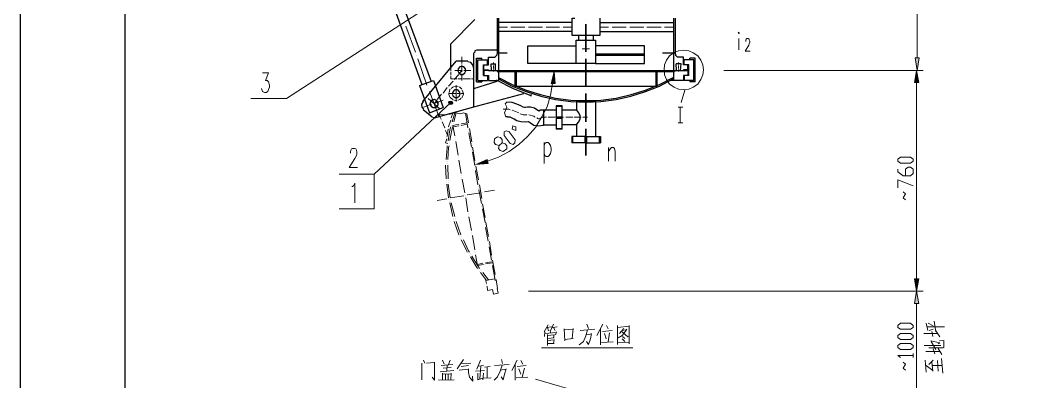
# Model space of a CAD drawing. Header units: inches. Extents: x -244 to 17, y 0 to 370.
# Drawn here: x -243.9 to -117.7, y 175.1 to 220.7 of the extents above; entities that cross this region are included whole.
import ezdxf

# ---------------------------------------------------------------- set-up
doc = ezdxf.new("R2010")
doc.units = ezdxf.units.IN
doc.header["$MEASUREMENT"] = 0
doc.layers.add('图层 1', color=7, linetype='Continuous')

# ---------------------------------------------------------------- blocks, each defined once
blk = doc.blocks.new('block 2')
at = {"layer": '图层 1', "true_color": 0xffffff}
h = blk.add_hatch(color=7, dxfattribs=at)
h.dxf.hatch_style = 2
h.paths.add_polyline_path([(230.44, 210.31), (230.19, 210.31), (230.25, 210.19)])
h.paths.add_polyline_path([(230.25, 210.5), (230.44, 210.31), (230.19, 210.31)])
h.paths.add_polyline_path([(230.44, 210.57), (230.25, 210.5), (230.44, 210.31)])
h = blk.add_hatch(color=7, dxfattribs=at)
h.dxf.hatch_style = 2
h.paths.add_polyline_path([(230.38, 210.06), (230.44, 210.31), (230.57, 210.12)])
h.paths.add_polyline_path([(230.25, 210.19), (230.38, 210.06), (230.44, 210.31)])
h = blk.add_hatch(color=7, dxfattribs=at)
h.dxf.hatch_style = 2
h.paths.add_polyline_path([(230.44, 210.31), (230.57, 210.5), (230.44, 210.57)])
h.paths.add_polyline_path([(230.63, 210.31), (230.44, 210.31), (230.57, 210.5)])
h.paths.add_polyline_path([(230.57, 210.12), (230.63, 210.31), (230.44, 210.31)])
h = blk.add_hatch(color=7, dxfattribs=at)
h.dxf.hatch_style = 2
h.paths.add_polyline_path([(222.76, 205.61), (223.27, 205.74), (222.63, 207.14)])
h = blk.add_hatch(color=7, dxfattribs=at)
h.dxf.hatch_style = 2
h.paths.add_polyline_path([(232.85, 197.68), (232.85, 197.17), (234.38, 197.29)])
h = blk.add_hatch(color=7, dxfattribs=at)
h.dxf.hatch_style = 2
h.paths.add_polyline_path([(205.11, 151.89), (205.11, 151.38), (206.69, 151.64)])
h = blk.add_hatch(color=7, dxfattribs=at)
h.dxf.hatch_style = 2
h.paths.add_polyline_path([(208.22, 151.89), (208.22, 151.38), (206.69, 151.64)])
h = blk.add_hatch(color=7, dxfattribs=at)
h.dxf.hatch_style = 2
h.paths.add_polyline_path([(232.98, 151.89), (232.98, 151.38), (234.51, 151.64)])
h = blk.add_hatch(color=7, dxfattribs=at)
h.dxf.hatch_style = 2
h.paths.add_polyline_path([(236.09, 151.83), (236.09, 151.32), (234.51, 151.57)])
at = {"layer": '图层 1', "lineweight": 0}
for points in [[(20.38, 3.18), (390.02, 3.18), (390.02, 264.54), (20.38, 264.54)], [(230.25, 210.5), (230.44, 210.31), (230.19, 210.31), (230.25, 210.5)], [(230.44, 210.31), (230.19, 210.31), (230.25, 210.19), (230.44, 210.31)], [(230.44, 210.57), (230.25, 210.5), (230.44, 210.31), (230.44, 210.57)], [(230.25, 210.19), (230.38, 210.06), (230.44, 210.31), (230.25, 210.19)], [(230.38, 210.06), (230.44, 210.31), (230.57, 210.12), (230.38, 210.06)], [(230.44, 210.31), (230.57, 210.5), (230.44, 210.57), (230.44, 210.31)], [(230.63, 210.31), (230.44, 210.31), (230.57, 210.5), (230.63, 210.31)], [(230.57, 210.12), (230.63, 210.31), (230.44, 210.31), (230.57, 210.12)], [(222.76, 205.61), (223.27, 205.74), (222.63, 207.14), (222.76, 205.61)], [(232.85, 197.68), (232.85, 197.17), (234.38, 197.29), (232.85, 197.68)], [(205.11, 151.89), (205.11, 151.38), (206.69, 151.64), (205.11, 151.89)], [(208.22, 151.89), (208.22, 151.38), (206.69, 151.64), (208.22, 151.89)], [(232.98, 151.89), (232.98, 151.38), (234.51, 151.64), (232.98, 151.89)], [(236.09, 151.83), (236.09, 151.32), (234.51, 151.57), (236.09, 151.83)]]:
    blk.add_lwpolyline(points, dxfattribs=at)
at = {"layer": '图层 1', "color": 7, "lineweight": 13, "true_color": 0xffffff}
for points in [[(20.38, 264.48), (20.38, 3.18), (389.95, 3.18), (389.95, 264.48), (20.38, 264.48)], [(244.48, 210.19), (230.95, 231.01)], [(230.44, 210.31), (221.42, 219.96)], [(222.76, 205.61), (223.27, 205.74), (222.63, 207.14), (222.76, 205.61)], [(223.08, 205.68), (223.58, 204.28), (224.28, 202.95), (225.17, 201.74), (226.19, 200.66), (227.33, 199.64), (228.6, 198.88), (229.93, 198.18), (231.39, 197.74), (232.85, 197.49)], [(193.74, 193.29), (195.58, 199.64)], [(206.69, 200.53), (206.69, 150.81)], [(232.85, 197.68), (232.85, 197.17), (234.38, 197.29), (232.85, 197.68)], [(237.05, 180.98), (236.98, 181.61), (236.73, 182.25), (236.35, 182.75), (235.78, 183.13), (235.2, 183.39), (234.57, 183.45), (233.93, 183.39), (233.36, 183.13), (232.79, 182.75), (232.41, 182.18), (232.16, 181.61), (232.09, 180.98), (232.16, 180.34), (232.41, 179.77), (232.79, 179.2), (233.36, 178.82), (233.93, 178.56), (234.57, 178.5), (235.2, 178.56), (235.78, 178.82), (236.35, 179.2), (236.73, 179.77), (236.98, 180.34), (237.05, 180.98)], [(230.44, 181.29), (232.03, 180.85)], [(234.51, 175.9), (234.51, 150.81)], [(239.2, 174.12), (239.14, 174.05), (239.2, 173.99), (239.33, 174.05), (239.2, 174.12)], [(238.13, 173.16), (238.19, 173.16), (238.38, 173.16), (238.44, 173.1), (238.51, 173.04), (238.51, 172.85), (238.44, 172.72), (238.38, 172.72), (238.19, 172.66), (238.06, 172.66), (237.87, 172.72), (237.68, 172.78), (236.92, 173.23), (236.92, 172.59)], [(238.51, 174.05), (237.11, 174.05)], [(234.51, 171.32), (234.51, 150.81)], [(205.11, 151.64), (192.15, 151.64)], [(205.11, 151.89), (205.11, 151.38), (206.69, 151.64), (205.11, 151.89)], [(206.69, 151.64), (206.69, 152.4)], [(208.22, 151.89), (208.22, 151.38), (206.69, 151.64), (208.22, 151.89)], [(208.22, 151.64), (232.98, 151.64)], [(232.98, 151.89), (232.98, 151.38), (234.51, 151.64), (232.98, 151.89)], [(236.09, 151.83), (236.09, 151.32), (234.51, 151.57), (236.09, 151.83)], [(236.09, 151.57), (310.32, 151.57)]]:
    blk.add_lwpolyline(points, dxfattribs=at)
at = {"layer": '图层 1', "color": 7, "lineweight": 30, "true_color": 0xffffff}
blk.add_lwpolyline([(24.77, 251.33), (24.77, 7.56), (385.57, 7.56), (385.57, 251.33), (24.77, 251.33)], dxfattribs=at)
at = {"layer": '图层 1', "color": 7, "lineweight": 20, "true_color": 0xffffff}
for points in [[(230.95, 231.01), (230.95, 235.46)], [(234.19, 234), (234.19, 233.24), (233.24, 233.62), (233.24, 233.43), (233.11, 233.3), (233.05, 233.24), (232.66, 233.11), (232.41, 233.11), (232.09, 233.24), (231.84, 233.36), (231.71, 233.55), (231.71, 233.74), (231.84, 234), (231.97, 234.06), (232.22, 234.12)], [(221.42, 219.96), (217.04, 219.96), (217.04, 224.35)], [(221.42, 219.96), (221.42, 224.35)], [(219.84, 222.76), (219.96, 222.57), (220.28, 222.38), (217.81, 222.38)], [(224.09, 222.95), (224.22, 222.95), (224.47, 222.89), (224.6, 222.82), (224.66, 222.69), (224.66, 222.44), (224.6, 222.25), (224.47, 222.19), (224.22, 222.12), (223.96, 222.12), (223.77, 222.19), (223.39, 222.38), (222.25, 223.08), (222.25, 222.06)], [(197.61, 213.93), (195.52, 213.93)], [(197.99, 213.74), (197.61, 213.55)], [(197.61, 213.36), (197.68, 212.34)], [(197.74, 212.34), (195.45, 212.34), (195.83, 212.66)], [(195.45, 211.84), (195.52, 209.87)], [(195.45, 211.33), (196.34, 211.33)], [(196.22, 210.95), (195.52, 210.95)], [(196.22, 211.33), (196.28, 210.25)], [(196.53, 211.65), (196.66, 209.93)], [(197.36, 210.76), (196.6, 210.82)], [(196.98, 211.26), (197.04, 210.25)], [(197.42, 210.06), (197.29, 211.52)], [(197.99, 211.33), (197.49, 211.14)], [(195.52, 210.63), (196.22, 210.63)], [(196.34, 210.25), (195.52, 210.31)], [(198.06, 208.72), (196.91, 209.49)], [(197.99, 210.38), (197.42, 210.57)], [(230.25, 210.5), (230.44, 210.31), (230.19, 210.31), (230.25, 210.5)], [(230.44, 210.31), (230.19, 210.31), (230.25, 210.19), (230.44, 210.31)], [(230.44, 210.57), (230.25, 210.5), (230.44, 210.31), (230.44, 210.57)], [(230.25, 210.19), (230.38, 210.06), (230.44, 210.31), (230.25, 210.19)], [(230.38, 210.06), (230.44, 210.31), (230.57, 210.12), (230.38, 210.06)], [(230.44, 210.31), (230.57, 210.5), (230.44, 210.57), (230.44, 210.31)], [(230.63, 210.31), (230.44, 210.31), (230.57, 210.5), (230.63, 210.31)], [(230.57, 210.12), (230.63, 210.31), (230.44, 210.31), (230.57, 210.12)], [(230.76, 209.87), (230.7, 209.61), (230.76, 209.49)], [(231.08, 210.38), (230.82, 210.06), (230.76, 209.99)], [(231.58, 210.57), (231.14, 210.44)], [(232.16, 210.38), (232.09, 210.44), (231.71, 210.5)], [(232.47, 209.87), (232.41, 210.06), (232.22, 210.25)], [(232.47, 209.36), (232.54, 209.61), (232.47, 209.8)], [(233.43, 210.31), (233.81, 210.31)], [(233.43, 209.99), (233.43, 210.31)], [(233.43, 209.49), (233.43, 209.93)], [(233.93, 210.31), (234.32, 210.31)], [(234.44, 210.31), (234.82, 210.31)], [(196.72, 209.23), (196.85, 208.09)], [(197.17, 208.98), (197.29, 208.09)], [(197.55, 208.98), (197.61, 207.77)], [(230.76, 209.36), (230.82, 209.17), (231.01, 208.98)], [(231.08, 208.92), (231.14, 208.85), (231.52, 208.72)], [(231.58, 208.72), (232.03, 208.85)], [(231.58, 208.72), (231.58, 208.72)], [(232.16, 208.92), (232.41, 209.17), (232.41, 209.23)], [(233.43, 208.92), (233.43, 209.36)], [(233.43, 208.34), (233.43, 208.79)], [(233.43, 207.84), (233.43, 208.28)], [(196.91, 208.09), (196.41, 208.09), (195.83, 207.96), (195.33, 207.52), (195.96, 207.58)], [(195.52, 206.95), (195.71, 206.25)], [(196.6, 207.2), (196.66, 206.06)], [(197.99, 206.57), (196.85, 207.01)], [(233.43, 207.39), (233.43, 207.71)], [(196.34, 206.18), (195.52, 206.25)], [(196.34, 206.88), (195.58, 206.88)], [(197.23, 206.5), (195.64, 206.63)], [(195.77, 205.23), (195.71, 206.18)], [(195.71, 205.74), (197.1, 205.74)], [(197.1, 206.06), (197.17, 205.36)], [(197.23, 206.82), (197.29, 206.18)], [(197.36, 203.84), (196.6, 204.09), (195.9, 204.41), (195.45, 204.85)], [(197.29, 204.79), (197.42, 202.95)], [(225.36, 203.84), (225.23, 203.45), (224.98, 203.26), (224.6, 203.26), (224.28, 203.71), (224.41, 204.09), (224.66, 204.28), (225.04, 204.22), (225.36, 203.84), (225.74, 203.84), (226.06, 204.03), (226.12, 204.41), (225.87, 204.79), (225.43, 204.85), (225.17, 204.66), (225.04, 204.22)], [(196.91, 203.33), (196.22, 203.52), (195.52, 203.71), (195.9, 203.96)], [(196.72, 204.03), (196.85, 203.39)], [(198.06, 203.9), (197.55, 203.77)], [(225.17, 202.44), (225.3, 202.82), (226.31, 203.58), (226.76, 203.58), (226.89, 203.33), (226.76, 202.95), (225.74, 202.18), (225.36, 202.25), (225.17, 202.44)], [(197.49, 202.18), (195.45, 202.18)], [(195.77, 202.06), (195.83, 200.6)], [(197.99, 201.93), (196.66, 202.63)], [(197.17, 201.93), (197.29, 200.79)], [(227.08, 202.57), (227.52, 202.5), (227.39, 202.12), (226.95, 202.12), (227.08, 202.57)], [(196.98, 201.04), (195.83, 201.3)], [(196.91, 201.74), (196.22, 201.49)], [(197.93, 201.49), (197.49, 201.23)], [(199.52, 198.88), (199.52, 187.39)], [(201.23, 198.12), (199.83, 198.12)], [(200.09, 197.29), (200.09, 198.12)], [(200.53, 197.29), (200.47, 198.12)], [(200.72, 198.12), (200.79, 197.29)], [(201.55, 198.44), (200.98, 198.5)], [(201.1, 198.12), (201.17, 197.29)], [(201.36, 198.44), (201.49, 196.98)], [(202.44, 198.06), (201.55, 198.56)], [(201.68, 197.99), (202.12, 198.12)], [(202.12, 198.25), (202.18, 197.61)], [(225.43, 198.56), (222.76, 198.56)], [(225.04, 198.56), (225.3, 198.44), (225.43, 198.31), (225.43, 198.06), (225.3, 197.93), (225.04, 197.74), (224.66, 197.68), (224.41, 197.68), (224.03, 197.74), (223.77, 197.93), (223.65, 198.06), (223.65, 198.31), (223.77, 198.44), (224.03, 198.56)], [(200.6, 197.29), (200.09, 197.36)], [(201.23, 197.29), (200.79, 197.36)], [(201.55, 196.98), (201.17, 197.1)], [(201.74, 197.8), (201.49, 197.74)], [(202.5, 197.36), (201.68, 197.74)], [(202.12, 197.36), (201.74, 197.17)], [(202.12, 197.49), (202.18, 196.91)], [(201.93, 196.02), (200.41, 195.96)], [(200.6, 195.96), (200.72, 194.88)], [(201.8, 196.02), (201.87, 194.88)], [(201.8, 195.96), (201.87, 194.88)], [(200.72, 195.01), (201.99, 194.88)], [(201.8, 193.1), (201.04, 193.29), (200.34, 193.61), (199.9, 194.12)], [(201.36, 192.6), (200.66, 192.72), (199.96, 192.98), (200.34, 193.23)], [(201.17, 193.23), (201.3, 192.6)], [(201.74, 193.99), (201.87, 192.15)], [(202.5, 193.17), (201.99, 192.98)], [(202.5, 191.14), (201.1, 191.9)], [(201.93, 191.45), (199.9, 191.45)], [(200.22, 191.33), (200.28, 189.87)], [(201.36, 190.94), (200.66, 190.75)], [(201.61, 191.2), (201.74, 189.99)], [(202.37, 190.69), (201.93, 190.5)], [(200.09, 189.29), (202.37, 189.29), (199.96, 189.29)], [(200.15, 189.29), (200.22, 187.9)], [(201.42, 190.31), (200.28, 190.5)], [(202.25, 187.83), (202.12, 189.29)], [(224.79, 190.44), (223.08, 190.44)], [(224.28, 190.44), (224.66, 190.18), (224.79, 190.06), (224.79, 189.8), (224.66, 189.67), (224.28, 189.61), (223.08, 189.61)], [(200.66, 188.72), (200.34, 188.4)], [(200.98, 188.66), (200.72, 188.4)], [(200.79, 189.23), (201.1, 188.72), (201.36, 188.53), (201.87, 188.15)], [(201.55, 188.72), (200.91, 188.02), (200.98, 187.9)], [(201.99, 188.53), (201.36, 189.04)], [(201.74, 188.72), (201.8, 188.28)], [(202.37, 187.83), (200.09, 187.83), (200.03, 187.83)], [(200.09, 187.83), (200.22, 187.9)], [(227.9, 181.67), (227.9, 181.1)], [(229.87, 181.42), (227.9, 181.42)], [(229.87, 181.67), (229.87, 181.1)], [(198.31, 153.67), (198.56, 153.99), (198.56, 152.08)], [(199.58, 152.08), (199.33, 152.4), (199.33, 153.67), (199.58, 153.99), (199.83, 153.99), (200.09, 153.67), (200.09, 152.4), (199.83, 152.08), (199.58, 152.08)], [(200.85, 152.08), (200.6, 152.4), (200.6, 153.67), (200.85, 153.99), (201.1, 153.99), (201.36, 153.67), (201.36, 152.4), (201.1, 152.08), (200.85, 152.08)], [(202.12, 152.08), (201.87, 152.4), (201.87, 153.67), (202.12, 153.99), (202.37, 153.99), (202.63, 153.67), (202.63, 152.4), (202.37, 152.08), (202.12, 152.08)], [(219.71, 153.99), (220.73, 153.99), (219.96, 152.08)], [(221.23, 153.04), (222.06, 153.04), (222.31, 152.72), (222.31, 152.4), (222.06, 152.08), (221.49, 152.08), (221.23, 152.4), (221.23, 153.35), (221.74, 153.99), (222.06, 153.99)], [(223.08, 152.08), (222.82, 152.4), (222.82, 153.67), (223.08, 153.99), (223.33, 153.99), (223.58, 153.67), (223.58, 152.4), (223.33, 152.08), (223.08, 152.08)], [(196.72, 153.04), (196.98, 153.35), (197.49, 153.04), (197.74, 153.35)], [(218.19, 153.04), (218.44, 153.35), (218.95, 153.04), (219.2, 153.35)], [(198.31, 152.08), (198.82, 152.08)], [(196.47, 150.43), (197.99, 150.56)], [(196.66, 149.61), (197.29, 150.43)], [(199.07, 150.5), (199.07, 148.72)], [(199.83, 150.69), (199.83, 148.59)], [(201.36, 150.75), (201.36, 148.97)], [(201.74, 150.24), (202.63, 150.43)], [(202.18, 150.3), (202.18, 148.15)], [(202.63, 150.18), (202.31, 149.54)], [(196.6, 149.61), (197.74, 149.73)], [(197.93, 149.03), (196.6, 148.91)], [(197.29, 148.46), (197.29, 149.67)], [(197.42, 150.11), (197.99, 149.54)], [(198.69, 148.46), (199.45, 148.91)], [(198.76, 149.35), (199.39, 149.54)], [(199.33, 149.23), (200.34, 149.8)], [(199.52, 150.11), (199.52, 148.34), (199.64, 148.21), (200.47, 148.21), (200.41, 148.78)], [(200.41, 149.86), (200.15, 148.72), (200.03, 148.91)], [(200.91, 148.72), (201.68, 149.23)], [(200.98, 149.61), (201.61, 149.73)], [(201.55, 149.23), (202.88, 149.42)], [(201.74, 150.05), (201.87, 149.54)], [(196.34, 148.34), (198.18, 148.53)]]:
    blk.add_lwpolyline(points, dxfattribs=at)
at = {"layer": '图层 1', "color": 7, "lineweight": 25, "true_color": 0xffffff}
for points in [[(241.68, 217.17), (232.73, 213.93)], [(242.06, 216.09), (233.11, 212.79)], [(228.6, 212.66), (229.55, 213.8)], [(232.6, 214.25), (229.17, 212.98)], [(230.57, 213.8), (230.25, 214), (229.87, 213.93), (229.62, 213.74)], [(235.65, 209.68), (230.57, 213.87)], [(232.6, 214.25), (233.24, 212.47)], [(228.6, 212.6), (228.54, 212.34)], [(228.54, 212.34), (229.93, 207.39)], [(229.17, 212.98), (229.81, 211.26)], [(230.82, 212.41), (230.76, 212.66), (230.51, 212.85), (230.25, 212.92), (230, 212.79), (229.81, 212.53), (229.81, 212.28), (230, 212.03), (230.25, 211.9), (230.51, 211.96), (230.76, 212.15), (230.82, 212.41)], [(230.51, 211.9), (230.7, 212.09), (230.82, 212.34), (230.76, 212.66), (230.57, 212.85), (230.25, 212.92), (230, 212.79), (229.87, 212.6), (229.81, 212.28), (229.93, 212.03), (230.19, 211.9), (230.51, 211.9)], [(233.24, 212.47), (229.81, 211.26)], [(232.09, 209.61), (232.03, 209.87), (231.78, 210.06), (231.52, 210.12), (231.27, 209.99), (231.08, 209.74), (231.08, 209.49), (231.27, 209.23), (231.52, 209.11), (231.78, 209.17), (232.03, 209.36), (232.09, 209.61)], [(234.82, 210.31), (237.87, 210.31)], [(235.65, 208.15), (235.65, 209.61)], [(240.92, 207.26), (237.87, 210.31)], [(235.01, 208.92), (234.95, 209.17), (234.7, 209.36), (234.44, 209.42), (234.19, 209.3), (234, 209.04), (234, 208.79), (234.19, 208.53), (234.44, 208.41), (234.7, 208.47), (234.95, 208.66), (235.01, 208.92)], [(229.93, 207.39), (234.89, 207.39)], [(229.93, 207.39), (231.58, 201.1)], [(232.22, 207.39), (233.17, 204.47)], [(233.05, 207.07), (236.03, 207.07)], [(233.05, 207.07), (233.05, 206.38)], [(233.81, 207.39), (236.73, 207.39)], [(234.89, 207.45), (235.2, 207.52), (235.52, 207.77), (235.59, 208.15)], [(236.03, 207.07), (236.03, 206.38)], [(237.05, 207.01), (236.98, 207.26), (236.73, 207.33)], [(237.11, 207.01), (237.11, 204.47)], [(233.24, 206.38), (233.05, 206.38)], [(233.24, 206.88), (235.84, 206.88)], [(233.24, 206.88), (233.24, 205.68)], [(233.87, 205.68), (233.24, 205.68)], [(233.87, 206.18), (235.2, 206.18)], [(233.87, 206.18), (233.87, 205.55)], [(234.51, 206.12), (233.87, 206.12)], [(234.57, 205.55), (234.51, 205.55), (234.51, 206.12)], [(234.57, 206.12), (234.57, 205.55)], [(234.57, 206.12), (235.2, 206.12)], [(235.2, 206.18), (235.2, 205.55)], [(235.2, 205.68), (235.84, 205.68)], [(235.84, 206.88), (235.84, 205.68)], [(235.84, 206.38), (236.03, 206.38)], [(233.3, 204.6), (232.22, 202.44), (231.33, 200.22)], [(233.24, 205.55), (233.24, 204.28)], [(233.87, 205.55), (233.24, 205.55)], [(234.51, 204.47), (234.38, 204.47)], [(234.38, 204.47), (234.38, 182.12)], [(234.51, 205.55), (234.51, 180.98)], [(234.51, 205.17), (235.33, 205.23)], [(234.51, 204.66), (235.33, 204.66)], [(235.2, 205.55), (236.16, 205.55)], [(235.33, 205.23), (235.33, 204.66)], [(236.16, 205.55), (236.16, 204.72)], [(236.22, 204.72), (236.35, 204.6)], [(236.73, 204.47), (236.35, 204.53)], [(241.11, 204.47), (236.73, 204.47)], [(236.73, 204.47), (236.73, 203.2)], [(227.65, 198.56), (227.58, 198.69), (227.52, 198.95), (227.46, 199.39), (227.58, 199.83), (227.84, 200.28), (228.03, 200.53), (227.97, 200.85), (228.03, 201.49), (228.16, 201.99), (228.35, 202.31), (228.6, 202.82), (228.6, 203.01), (228.6, 203.07), (228.6, 203.14), (228.66, 203.14), (228.66, 203.39)], [(229.49, 198.63), (229.49, 199.01), (229.36, 199.2), (229.74, 199.77), (229.87, 200.28), (229.87, 200.66), (229.81, 200.91), (229.81, 201.04), (229.87, 201.17), (230.06, 201.49), (230.25, 201.99), (230.44, 202.57), (230.51, 203.26)], [(233.43, 204.28), (232.54, 202.57), (231.84, 200.79), (231.27, 198.95), (230.82, 197.1), (230.57, 195.2), (230.51, 193.29), (230.57, 191.39), (230.82, 189.48), (231.27, 187.64), (231.84, 185.8), (232.54, 184.02), (233.43, 182.31)], [(233.62, 204.28), (232.73, 202.57), (232.03, 200.79), (231.46, 199.01), (231.01, 197.1), (230.76, 195.2), (230.7, 193.29), (230.76, 191.39), (231.01, 189.48), (231.46, 187.58), (232.03, 185.8), (232.73, 184.02), (233.62, 182.31)], [(234.38, 204.28), (233.24, 204.28)], [(236.73, 204.28), (234.51, 204.28)], [(241.11, 204.28), (236.73, 204.28)], [(239.4, 195.01), (239.4, 204.28)], [(240.54, 195.01), (240.54, 204.28)], [(232.54, 202.25), (232.54, 184.34)], [(234.38, 202.25), (232.54, 202.25)], [(234.38, 202.06), (232.54, 202.06)], [(231.27, 200.22), (231.52, 200.15)], [(235.39, 194.5), (235.39, 200.6), (237.62, 200.6), (237.62, 194.5)], [(229.49, 197.04), (229.49, 198.63), (228.6, 198.63), (227.65, 198.63), (227.65, 197.04)], [(227.08, 196.28), (230.06, 196.28), (230.06, 197.04), (227.08, 197.04)], [(227.08, 196.28), (227.08, 197.04)], [(227.2, 197.04), (227.2, 196.28)], [(228.47, 197.04), (228.47, 196.28)], [(228.66, 197.04), (228.66, 196.28)], [(230, 197.04), (230, 196.28)], [(227.65, 194.44), (227.65, 196.28)], [(229.49, 194.44), (229.49, 196.28)], [(226.19, 193.29), (226.19, 195.07), (225.36, 195.07)], [(225.36, 193.29), (225.36, 195.07)], [(225.36, 194.95), (226.19, 194.95)], [(226.19, 194.44), (227.65, 194.44)], [(227.71, 194.44), (228.03, 194.18), (228.41, 193.99), (228.79, 193.99), (229.17, 194.18), (229.49, 194.44)], [(229.49, 194.44), (230.63, 194.44)], [(230.63, 194.44), (230.63, 193.29)], [(238.32, 194.5), (238.32, 192.09), (235.39, 192.09), (235.39, 194.5), (238.32, 194.5)], [(241.11, 191.52), (238.89, 191.52), (238.89, 195.01), (241.11, 195.01), (241.11, 194.69)], [(240.73, 195.01), (240.73, 195.01)], [(225.36, 193.36), (226.19, 193.36)], [(226.19, 193.29), (226.19, 191.45), (225.36, 191.45)], [(225.36, 193.29), (225.36, 191.45)], [(225.36, 193.17), (226.19, 193.17)], [(230.63, 193.29), (230.63, 192.09), (226.19, 192.09)], [(238.32, 194.18), (238.89, 194.18)], [(235.39, 192.09), (235.39, 185.93), (237.62, 185.93), (237.62, 192.09)], [(236.41, 192.09), (236.41, 185.93)], [(236.6, 192.09), (236.6, 185.93)], [(238.32, 192.34), (238.89, 192.34)], [(225.36, 191.58), (226.19, 191.58)], [(239.4, 191.52), (239.4, 182.25)], [(240.54, 191.52), (240.54, 182.25)], [(234.38, 184.47), (232.54, 184.47)], [(234.38, 184.34), (232.54, 184.34)], [(236.73, 183.64), (236.73, 182.05)], [(233.24, 180.98), (233.24, 182.56)], [(234.38, 182.25), (233.24, 182.25)], [(234.51, 182.12), (234.38, 182.12)], [(236.73, 182.25), (234.51, 182.25)], [(234.51, 181.86), (235.33, 181.93)], [(235.33, 181.29), (235.33, 181.93)], [(236.16, 180.98), (236.16, 181.8)], [(236.35, 181.93), (236.22, 181.8)], [(236.73, 182.05), (236.35, 181.99)], [(241.11, 182.25), (236.73, 182.25)], [(241.11, 182.05), (236.73, 182.05)], [(233.87, 180.98), (233.24, 180.98)], [(233.24, 179.71), (233.24, 180.91)], [(233.87, 180.91), (233.24, 180.91)], [(233.87, 180.34), (233.87, 180.98)], [(234.51, 180.47), (233.87, 180.47)], [(234.51, 181.36), (235.33, 181.29)], [(234.57, 180.98), (234.51, 180.98), (234.51, 180.47)], [(234.57, 180.47), (234.57, 180.98)], [(234.57, 180.47), (235.2, 180.47)], [(235.2, 180.34), (235.2, 180.98)], [(235.2, 180.98), (236.16, 180.98)], [(235.2, 180.91), (235.84, 180.91)], [(235.84, 179.71), (235.84, 180.91)], [(233.05, 179.51), (233.05, 180.21)], [(233.24, 180.21), (233.05, 180.21)], [(233.05, 179.51), (236.03, 179.51)], [(233.24, 179.71), (235.84, 179.71)], [(233.87, 180.34), (235.2, 180.34)], [(235.84, 180.21), (236.03, 180.21)], [(236.03, 179.51), (236.03, 180.21)]]:
    blk.add_lwpolyline(points, dxfattribs=at)
at = {"layer": '图层 1', "color": 7, "lineweight": 5, "true_color": 0xffffff}
for points in [[(240.09, 215.96), (236.79, 214.76)], [(240.47, 216.15), (240.47, 216.15)], [(236.35, 214.63), (236.35, 214.63)], [(229.87, 213.74), (230.25, 212.73)], [(235.97, 214.44), (232.66, 213.3)], [(218.31, 210.82), (218.12, 212.03)], [(231.84, 212.98), (228.6, 211.77)], [(229.62, 211.65), (230.25, 212.34)], [(230.31, 212.47), (230.31, 212.47)], [(230.63, 212.15), (230.31, 212.41)], [(230.31, 212.41), (230.31, 212.41)], [(230.38, 212.47), (230.95, 213.17)], [(230.38, 212.28), (230.76, 211.26)], [(230.76, 212.09), (230.76, 212.09)], [(231.52, 211.46), (230.82, 212.03)], [(232.22, 213.11), (232.22, 213.11)], [(220.15, 210.82), (218.44, 210.57)], [(220.41, 210.82), (220.41, 210.82)], [(220.6, 210.88), (220.6, 210.88)], [(222.57, 210.95), (220.85, 210.88)], [(222.82, 210.88), (222.82, 210.88)], [(223.01, 210.88), (223.01, 210.88)], [(224.98, 210.76), (224.79, 210.76), (223.27, 210.88)], [(225.36, 210.95), (225.3, 210.69)], [(225.87, 210.82), (225.36, 210.95)], [(226, 210.82), (226, 210.82)], [(226.12, 210.82), (226.12, 210.82)], [(227.08, 210.63), (226.19, 210.76)], [(226.95, 210.95), (226.44, 210.76)], [(227.01, 211.01), (227.01, 211.01)], [(227.14, 211.07), (227.14, 211.07)], [(228.03, 211.39), (227.27, 211.07)], [(228.16, 211.46), (228.16, 211.46)], [(228.28, 211.52), (228.28, 211.52)], [(228.85, 211.77), (228.35, 211.52)], [(229.04, 208.28), (229.17, 208.72), (229.04, 209.11), (229.17, 209.61), (229.11, 209.99), (228.98, 210.38), (228.92, 211.01), (228.98, 211.58), (228.92, 211.77), (228.79, 211.71)], [(231.58, 211.39), (231.58, 211.39)], [(232.35, 210.76), (231.65, 211.26)], [(215.46, 209.87), (213.8, 209.3), (213.8, 209.23)], [(215.46, 209.61), (213.8, 209.04)], [(215.65, 209.93), (215.65, 209.93)], [(215.65, 209.68), (215.65, 209.68)], [(215.84, 209.99), (215.84, 209.99)], [(215.84, 209.74), (215.84, 209.74)], [(217.81, 210.44), (216.09, 210.06)], [(217.81, 210.25), (216.09, 209.8)], [(218, 210.5), (218, 210.5)], [(218, 210.31), (218, 210.31)], [(218.19, 210.57), (218.19, 210.57)], [(218.19, 210.31), (218.19, 210.31)], [(218.38, 210.57), (218.38, 210.57)], [(220.15, 210.63), (218.44, 210.38)], [(218.69, 208.66), (218.44, 210.38)], [(220.41, 210.63), (220.41, 210.63)], [(220.6, 210.63), (220.6, 210.63)], [(222.57, 210.69), (220.85, 210.63)], [(222.82, 210.69), (222.82, 210.69)], [(223.01, 210.69), (223.01, 210.69)], [(224.98, 210.5), (224.79, 210.57), (223.27, 210.69)], [(225.55, 209.68), (223.84, 209.36)], [(225.23, 210.69), (225.23, 210.69)], [(225.23, 210.5), (225.23, 210.5)], [(225.43, 210.69), (225.43, 210.69)], [(225.43, 210.44), (225.43, 210.44)], [(227.39, 210.31), (227.01, 210.44), (225.62, 210.63)], [(227.39, 210.06), (227.01, 210.19), (225.68, 210.44)], [(225.81, 209.74), (225.81, 209.74)], [(226, 209.74), (226, 209.74)], [(227.58, 210.06), (226.25, 209.8)], [(227.2, 210.57), (227.2, 210.57)], [(227.27, 210.57), (227.27, 210.57)], [(228.22, 210.31), (227.39, 210.57)], [(227.52, 209.3), (227.39, 209.99)], [(227.58, 210.25), (227.58, 210.25)], [(227.71, 209.3), (227.58, 210.06)], [(227.58, 209.99), (227.58, 209.99)], [(227.77, 210.19), (227.77, 210.19)], [(227.77, 209.99), (227.77, 209.99)], [(229.17, 209.8), (228.03, 210.12)], [(229.17, 209.61), (228.03, 209.93)], [(228.35, 210.25), (228.35, 210.25)], [(228.47, 210.25), (228.47, 210.25)], [(229.11, 210.06), (228.54, 210.25)], [(230.57, 209.61), (231.01, 209.61)], [(231.08, 209.61), (231.52, 209.61)], [(231.58, 210.5), (231.58, 210.19)], [(231.58, 210.12), (231.58, 209.68)], [(231.58, 209.61), (231.58, 209.61)], [(231.58, 209.61), (231.58, 209.61)], [(231.58, 209.55), (231.58, 209.11)], [(231.65, 209.61), (232.09, 209.61)], [(232.16, 209.61), (232.16, 209.61)], [(232.22, 209.61), (232.66, 209.61)], [(232.41, 210.63), (232.41, 210.63)], [(233.17, 209.99), (232.54, 210.57)], [(233.3, 209.93), (233.3, 209.93)], [(234, 209.3), (233.36, 209.87)], [(234.51, 208.92), (234.51, 209.8)], [(213.17, 208.98), (211.77, 208.28), (211.58, 208.22)], [(213.17, 208.72), (211.77, 208.09), (211.58, 207.96)], [(213.36, 209.04), (213.36, 209.04)], [(213.36, 208.85), (213.36, 208.85)], [(213.55, 209.17), (213.55, 209.17)], [(213.61, 208.92), (213.61, 208.92)], [(218.44, 208.41), (216.66, 208.15)], [(218.63, 208.47), (218.63, 208.47)], [(218.76, 208.41), (218.76, 208.41)], [(219.08, 206.5), (218.82, 208.22)], [(218.88, 208.53), (218.88, 208.53)], [(220.79, 208.85), (219.08, 208.53)], [(221.04, 208.92), (221.04, 208.92)], [(221.23, 208.92), (221.23, 208.92)], [(223.2, 209.3), (221.49, 208.98)], [(223.39, 209.3), (223.39, 209.3)], [(223.65, 209.36), (223.65, 209.36)], [(229.11, 208.47), (227.27, 208.15)], [(227.58, 209.17), (227.58, 209.17)], [(227.58, 209.04), (227.58, 209.04)], [(227.71, 208.22), (227.58, 208.98)], [(227.71, 209.17), (227.71, 209.17)], [(227.71, 209.11), (227.71, 209.11)], [(227.9, 208.22), (227.77, 208.98)], [(229.04, 208.28), (227.9, 208.09)], [(231.58, 209.04), (231.58, 209.04)], [(231.58, 208.98), (231.58, 208.66)], [(233.24, 208.92), (234.06, 208.92)], [(234.12, 209.23), (234.12, 209.23)], [(234.51, 208.92), (234.19, 209.17)], [(234.19, 208.92), (234.19, 208.92)], [(234.32, 208.92), (235.2, 208.92)], [(234.51, 208.79), (234.51, 208.79)], [(234.51, 207.77), (234.51, 208.66)], [(235.27, 208.92), (235.27, 208.92)], [(235.39, 208.92), (236.22, 208.92)], [(211.01, 207.84), (209.87, 207.14), (209.55, 206.95)], [(211.07, 207.65), (209.87, 206.88), (209.55, 206.69)], [(211.26, 207.2), (209.93, 206.95)], [(210.06, 206.18), (209.93, 206.95)], [(210.19, 206.25), (210.06, 206.95)], [(211.2, 207.96), (211.2, 207.96)], [(211.26, 207.71), (211.26, 207.71)], [(211.39, 208.09), (211.39, 208.09)], [(211.39, 207.84), (211.39, 207.84)], [(211.52, 207.2), (211.52, 207.2)], [(211.71, 207.26), (211.71, 207.26)], [(213.68, 207.58), (211.9, 207.26)], [(213.87, 207.65), (213.87, 207.65)], [(214.12, 207.65), (214.12, 207.65)], [(216.03, 208.03), (214.31, 207.71)], [(216.28, 208.03), (216.28, 208.03)], [(216.47, 208.09), (216.47, 208.09)], [(221.87, 207.2), (220.09, 206.88)], [(222.44, 207.14), (220.73, 206.82)], [(222.06, 207.2), (222.06, 207.2)], [(222.25, 207.26), (222.25, 207.26)], [(224.22, 207.58), (222.5, 207.26)], [(222.69, 207.2), (222.69, 207.2)], [(222.89, 207.2), (222.89, 207.2)], [(224.85, 207.58), (223.14, 207.26)], [(224.41, 207.65), (224.41, 207.65)], [(224.66, 207.65), (224.66, 207.65)], [(226.63, 208.03), (224.85, 207.71)], [(225.04, 207.58), (225.04, 207.58)], [(225.3, 207.65), (225.3, 207.65)], [(227.2, 207.96), (225.49, 207.65)], [(226.82, 208.03), (226.82, 208.03)], [(227.01, 208.09), (227.01, 208.09)], [(227.46, 208.03), (227.46, 208.03)], [(227.65, 208.03), (227.65, 208.03)], [(207.01, 204.41), (207.01, 204.47), (206.44, 204.34), (206.31, 204.91), (206.88, 205.04), (206.76, 205.68)], [(206.76, 205.68), (207.33, 205.74)], [(207.39, 205.8), (207.39, 205.8)], [(207.52, 205.8), (207.52, 205.8)], [(207.65, 205.8), (208.15, 205.93)], [(209.04, 206.57), (208.03, 205.8)], [(208.22, 204.79), (208.03, 205.87)], [(209.04, 206.25), (208.09, 205.55)], [(209.17, 206.69), (209.17, 206.69)], [(209.23, 206.44), (209.23, 206.44)], [(209.36, 206.82), (209.36, 206.82)], [(209.36, 206.57), (209.36, 206.57)], [(210.06, 206.06), (210.06, 206.06)], [(210.12, 205.99), (210.12, 205.99)], [(210.25, 205.11), (210.12, 205.87)], [(210.25, 206.12), (210.25, 206.12)], [(210.25, 205.99), (210.25, 205.99)], [(210.38, 205.17), (210.25, 205.87)], [(214.69, 205.93), (212.98, 205.61)], [(215.33, 205.87), (213.55, 205.55)], [(214.88, 205.93), (214.88, 205.93)], [(215.14, 205.99), (215.14, 205.99)], [(217.04, 206.31), (215.33, 205.99)], [(215.52, 205.93), (215.52, 205.93)], [(215.77, 205.93), (215.77, 205.93)], [(217.68, 206.31), (215.96, 205.99)], [(217.3, 206.38), (217.3, 206.38)], [(217.49, 206.38), (217.49, 206.38)], [(219.46, 206.76), (217.74, 206.44)], [(217.93, 206.31), (217.93, 206.31)], [(218.12, 206.38), (218.12, 206.38)], [(220.09, 206.69), (218.38, 206.38)], [(219.14, 206.25), (219.14, 206.25)], [(219.39, 204.79), (219.2, 206.06)], [(219.65, 206.82), (219.65, 206.82)], [(219.9, 206.82), (219.9, 206.82)], [(220.28, 206.76), (220.28, 206.76)], [(220.54, 206.76), (220.54, 206.76)], [(208.15, 204.6), (207.01, 204.41)], [(209.93, 205.04), (208.03, 204.72)], [(208.09, 204.6), (208.03, 204.72)], [(208.41, 204.66), (208.41, 204.66)], [(208.6, 204.66), (208.6, 204.66)], [(210.57, 205.04), (208.79, 204.72)], [(210.12, 205.11), (210.12, 205.11)], [(210.38, 205.17), (210.38, 205.17)], [(212.28, 205.49), (210.57, 205.17)], [(210.76, 205.04), (210.76, 205.04)], [(211.01, 205.11), (211.01, 205.11)], [(212.92, 205.42), (211.2, 205.17)], [(212.53, 205.55), (212.53, 205.55)], [(212.73, 205.55), (212.73, 205.55)], [(213.17, 205.49), (213.17, 205.49)], [(213.36, 205.55), (213.36, 205.55)], [(234.63, 204.91), (234.38, 204.91)], [(234.7, 204.91), (234.7, 204.91)], [(235.14, 204.91), (234.76, 204.91)], [(235.2, 204.91), (235.2, 204.91)], [(235.52, 204.91), (235.27, 204.91)], [(230.51, 203.26), (230.31, 203.45), (230.12, 203.39), (229.87, 203.26), (229.68, 203.33), (229.17, 203.52), (228.66, 203.39)], [(229.55, 202.82), (229.62, 203.01), (229.62, 203.71)], [(239.97, 203.14), (239.97, 204.28)], [(229.17, 201.74), (229.43, 202.37), (229.49, 202.57)], [(229.49, 202.69), (229.49, 202.69)], [(239.97, 202.95), (239.97, 202.95)], [(239.97, 200.98), (239.97, 202.76)], [(228.92, 200.72), (228.92, 201.17), (229.04, 201.55)], [(229.11, 201.68), (229.11, 201.68)], [(239.97, 200.72), (239.97, 200.72)], [(228.6, 198.63), (228.41, 199.26), (228.54, 199.45)], [(228.54, 199.58), (228.54, 199.58)], [(228.6, 199.71), (228.73, 199.83), (228.92, 200.47)], [(228.92, 200.6), (228.92, 200.6)], [(239.97, 198.76), (239.97, 200.53)], [(228.6, 198.25), (228.6, 198.82)], [(228.6, 198.18), (228.6, 198.18)], [(239.97, 198.56), (239.97, 198.56)], [(239.97, 196.6), (239.97, 198.31)], [(228.6, 197.17), (228.6, 198.06)], [(228.6, 197.04), (228.6, 197.04)], [(228.6, 196.09), (228.6, 196.98)], [(228.6, 195.96), (228.6, 195.96)], [(228.6, 194.95), (228.6, 195.83)], [(239.97, 196.34), (239.97, 196.34)], [(239.97, 195.01), (239.97, 196.15)], [(228.6, 194.88), (228.6, 194.88)], [(228.6, 193.87), (228.6, 194.75)], [(228.6, 193.74), (228.6, 193.74)], [(228.6, 193.1), (228.6, 193.68)], [(237.24, 193.74), (237.24, 192.85)], [(239.97, 191.52), (239.97, 190.44)], [(239.97, 190.18), (239.97, 190.18)], [(239.97, 189.99), (239.97, 188.21)], [(239.97, 188.02), (239.97, 188.02)], [(239.97, 187.77), (239.97, 185.99)], [(239.97, 185.8), (239.97, 185.8)], [(239.97, 185.61), (239.97, 183.83)], [(239.97, 183.58), (239.97, 183.58)], [(239.97, 183.39), (239.97, 182.25)], [(234.63, 181.61), (234.38, 181.61)], [(234.7, 181.61), (234.7, 181.61)], [(235.14, 181.61), (234.76, 181.61)], [(235.2, 181.61), (235.2, 181.61)], [(235.52, 181.61), (235.27, 181.61)]]:
    blk.add_lwpolyline(points, dxfattribs=at)
at = {"layer": '图层 1', "color": 7, "lineweight": 35, "true_color": 0xffffff}
for points in [[(227.14, 193.29), (223.77, 193.29)], [(227.58, 193.29), (227.58, 193.29)], [(231.58, 193.29), (228.03, 193.29)], [(232.03, 193.29), (232.03, 193.29)], [(235.97, 193.29), (232.47, 193.29)], [(236.41, 193.29), (236.41, 193.29)], [(240.35, 193.29), (236.86, 193.29)], [(240.79, 193.29), (240.79, 193.29)]]:
    blk.add_lwpolyline(points, dxfattribs=at)

msp = doc.modelspace()

# ---------------------------------------------------------------- block references
at = {"layer": '图层 1', "rotation": 90}
msp.add_blockref('block 2', (20.65, -20.12), dxfattribs=at)

doc.saveas('drawing.dxf')
